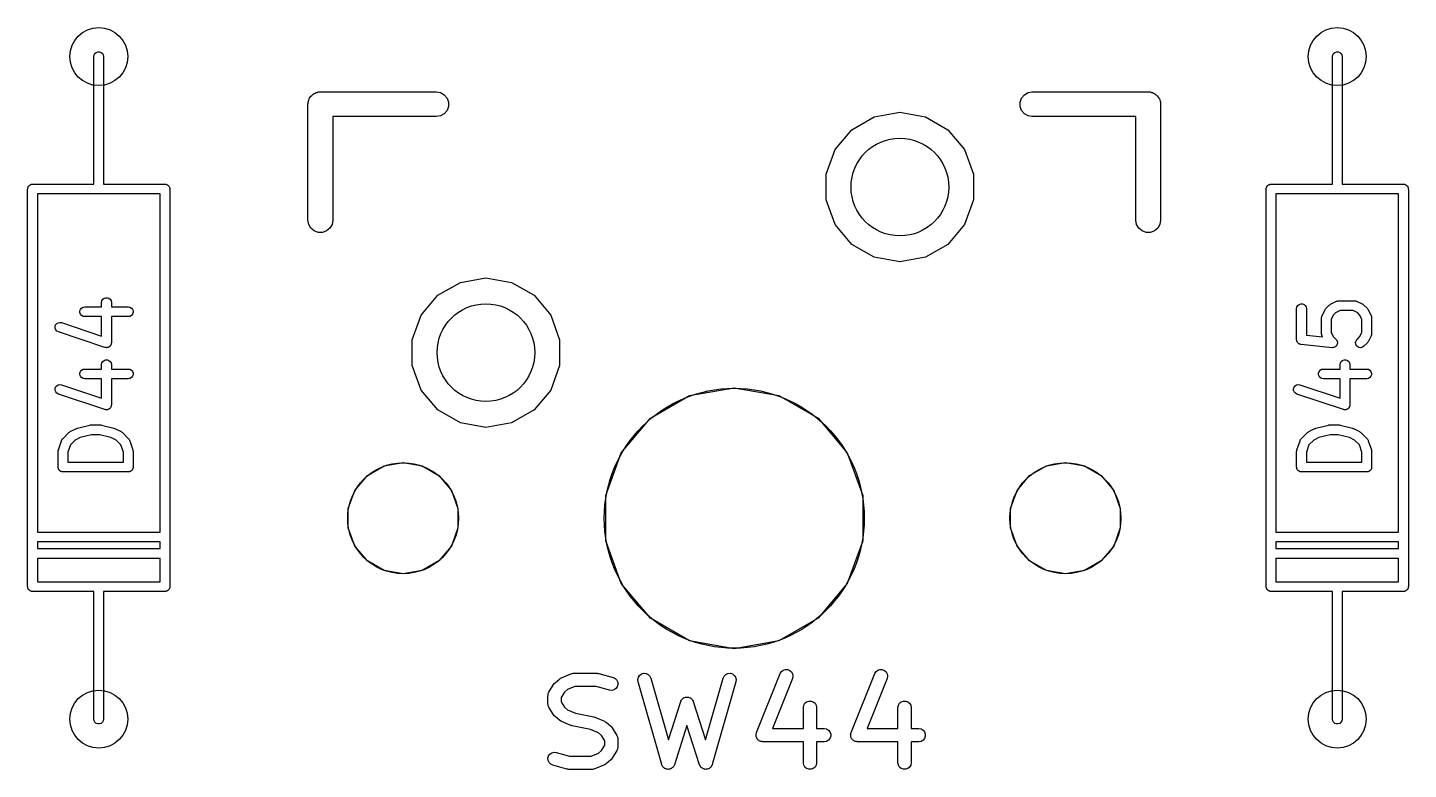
# Model space of a CAD drawing. Extents: x 35 to 203, y -146 to -25.
# Drawn here: x 91.91 to 113.09, y -120.85 to -109.48 of the extents above; entities that cross this region are included whole.
import ezdxf

# ---------------------------------------------------------------- set-up
doc = ezdxf.new("R2010")
doc.units = 0
doc.header["$MEASUREMENT"] = 0
doc.layers.get('0').update_dxf_attribs({"linetype": 'CONTINUOUS'})
doc.layers.add('BLACK', color=7, linetype='CONTINUOUS')

# ---------------------------------------------------------------- blocks, each defined once
blk = doc.blocks.new('PCB詳細')
at = {"layer": 'BLACK'}
for p, q in [((92.925, -109.92), (92.9295, -109.894)), ((92.925, -111.19), (92.925, -109.92)), ((92.9295, -109.894), (92.9425, -109.872)), ((92.9425, -109.872), (92.9625, -109.855)), ((92.9625, -109.855), (92.987, -109.846)), ((92.987, -109.846), (93.013, -109.846)), ((93.013, -109.846), (93.0375, -109.855)), ((93.0375, -109.855), (93.0575, -109.872)), ((93.0575, -109.872), (93.0705, -109.894)), ((93.0705, -109.894), (93.075, -109.92)), ((93.075, -109.92), (93.075, -111.19)), ((111.925, -109.92), (111.93, -109.894)), ((111.925, -111.19), (111.925, -109.92)), ((111.93, -109.894), (111.943, -109.872)), ((111.943, -109.872), (111.962, -109.855)), ((111.962, -109.855), (111.987, -109.846)), ((111.987, -109.846), (112.013, -109.846)), ((112.013, -109.846), (112.037, -109.855)), ((112.037, -109.855), (112.057, -109.872)), ((112.057, -109.872), (112.07, -109.894)), ((112.07, -109.894), (112.075, -109.92)), ((112.075, -109.92), (112.075, -111.19)), ((96.221, -110.585), (96.2293, -110.57)), ((96.2293, -110.57), (96.235, -110.555)), ((96.235, -110.555), (96.2457, -110.542)), ((96.2457, -110.542), (96.2541, -110.528)), ((96.2541, -110.528), (96.2668, -110.517)), ((96.2668, -110.517), (96.2775, -110.504)), ((96.2775, -110.504), (96.292, -110.496)), ((96.292, -110.496), (96.3047, -110.485)), ((96.3047, -110.485), (96.3204, -110.479)), ((96.3204, -110.479), (96.3348, -110.471)), ((96.3348, -110.471), (96.3513, -110.468)), ((96.3513, -110.468), (96.3669, -110.462)), ((96.3669, -110.462), (96.3836, -110.462)), ((96.3836, -110.462), (96.4, -110.459)), ((96.4, -110.459), (98.178, -110.459)), ((98.178, -110.459), (98.2432, -110.471)), ((98.2432, -110.471), (98.3005, -110.504)), ((98.3005, -110.504), (98.343, -110.555)), ((98.343, -110.555), (98.3656, -110.617)), ((107.134, -110.617), (107.157, -110.555)), ((107.157, -110.555), (107.2, -110.504)), ((107.2, -110.504), (107.257, -110.471)), ((107.257, -110.471), (107.322, -110.459)), ((107.322, -110.459), (109.1, -110.459)), ((109.1, -110.459), (109.116, -110.462)), ((109.116, -110.462), (109.133, -110.462)), ((109.133, -110.462), (109.149, -110.468)), ((109.149, -110.468), (109.165, -110.471)), ((109.165, -110.471), (109.18, -110.479)), ((109.18, -110.479), (109.195, -110.485)), ((109.195, -110.485), (109.208, -110.496)), ((109.208, -110.496), (109.222, -110.504)), ((109.222, -110.504), (109.233, -110.517)), ((109.233, -110.517), (109.246, -110.528)), ((109.246, -110.528), (109.254, -110.542)), ((109.254, -110.542), (109.265, -110.555)), ((109.265, -110.555), (109.271, -110.57)), ((109.271, -110.57), (109.279, -110.585)), ((96.2095, -110.65), (96.2124, -110.634)), ((96.2095, -112.428), (96.2095, -110.65)), ((96.2124, -110.617), (96.2181, -110.601)), ((96.2124, -110.634), (96.2124, -110.617)), ((96.2181, -110.601), (96.221, -110.585)), ((98.343, -110.745), (98.3005, -110.796)), ((98.3656, -110.683), (98.343, -110.745)), ((98.3656, -110.617), (98.3656, -110.683)), ((104.898, -110.842), (105.29, -110.773)), ((105.29, -110.773), (105.682, -110.842)), ((107.134, -110.683), (107.134, -110.617)), ((107.157, -110.745), (107.134, -110.683)), ((107.2, -110.796), (107.157, -110.745)), ((109.279, -110.585), (109.282, -110.601)), ((109.282, -110.601), (109.288, -110.617)), ((109.288, -110.617), (109.288, -110.634)), ((109.288, -110.634), (109.29, -110.65)), ((109.29, -110.65), (109.29, -112.428)), ((98.178, -110.84), (96.5905, -110.84)), ((96.5905, -110.84), (96.5905, -112.428)), ((98.2432, -110.829), (98.178, -110.84)), ((98.3005, -110.796), (98.2432, -110.829)), ((104.552, -111.041), (104.898, -110.842)), ((105.682, -110.842), (106.028, -111.041)), ((107.257, -110.829), (107.2, -110.796)), ((107.322, -110.84), (107.257, -110.829)), ((108.909, -110.84), (107.322, -110.84)), ((108.909, -112.428), (108.909, -110.84)), ((92.925, -111.877), (92.925, -111.19)), ((93.075, -111.19), (93.075, -111.877)), ((104.296, -111.346), (104.552, -111.041)), ((106.028, -111.041), (106.284, -111.346)), ((111.925, -111.877), (111.925, -111.19)), ((112.075, -111.19), (112.075, -111.877)), ((104.16, -111.721), (104.296, -111.346)), ((106.284, -111.346), (106.42, -111.721)), ((104.16, -112.119), (104.16, -111.721)), ((106.42, -111.721), (106.42, -112.119)), ((91.909, -111.952), (91.9101, -111.946)), ((91.909, -118.048), (91.909, -111.952)), ((91.9101, -111.939), (91.9124, -111.933)), ((91.9101, -111.946), (91.9101, -111.939)), ((91.9124, -111.933), (91.9135, -111.926)), ((91.9135, -111.926), (91.9168, -111.921)), ((91.9168, -111.921), (91.919, -111.914)), ((91.919, -111.914), (91.9233, -111.909)), ((91.9233, -111.909), (91.9265, -111.904)), ((91.9265, -111.904), (91.9316, -111.9)), ((91.9316, -111.9), (91.9358, -111.895)), ((91.9358, -111.895), (91.9415, -111.891)), ((91.9415, -111.891), (91.9465, -111.887)), ((91.9465, -111.887), (91.9527, -111.885)), ((91.9527, -111.885), (91.9583, -111.882)), ((91.9583, -111.882), (91.9648, -111.88)), ((91.9648, -111.88), (91.971, -111.878)), ((91.971, -111.878), (91.9775, -111.878)), ((91.9775, -111.878), (91.984, -111.877)), ((91.984, -111.877), (92.925, -111.877)), ((93, -112.027), (92.059, -112.027)), ((92.059, -112.027), (92.059, -117.211)), ((93.941, -112.027), (93, -112.027)), ((93.075, -111.877), (94.016, -111.877)), ((93.941, -117.211), (93.941, -112.027)), ((94.016, -111.877), (94.0225, -111.878)), ((94.0225, -111.878), (94.029, -111.878)), ((94.029, -111.878), (94.0352, -111.88)), ((94.0352, -111.88), (94.0417, -111.882)), ((94.0417, -111.882), (94.0473, -111.885)), ((94.0473, -111.885), (94.0535, -111.887)), ((94.0535, -111.887), (94.0585, -111.891)), ((94.0585, -111.891), (94.0642, -111.895)), ((94.0642, -111.895), (94.0684, -111.9)), ((94.0684, -111.9), (94.0735, -111.904)), ((94.0735, -111.904), (94.0767, -111.909)), ((94.0767, -111.909), (94.081, -111.914)), ((94.081, -111.914), (94.0832, -111.921)), ((94.0832, -111.921), (94.0865, -111.926)), ((94.0865, -111.926), (94.0876, -111.933)), ((94.0876, -111.933), (94.0899, -111.939)), ((94.0899, -111.939), (94.0899, -111.946)), ((94.0899, -111.946), (94.091, -111.952)), ((94.091, -111.952), (94.091, -118.048)), ((110.909, -111.952), (110.91, -111.946)), ((110.909, -118.048), (110.909, -111.952)), ((110.91, -111.939), (110.912, -111.933)), ((110.91, -111.946), (110.91, -111.939)), ((110.912, -111.933), (110.914, -111.926)), ((110.914, -111.926), (110.917, -111.921)), ((110.917, -111.921), (110.919, -111.914)), ((110.919, -111.914), (110.923, -111.909)), ((110.923, -111.909), (110.927, -111.904)), ((110.927, -111.904), (110.932, -111.9)), ((110.932, -111.9), (110.936, -111.895)), ((110.936, -111.895), (110.941, -111.891)), ((110.941, -111.891), (110.947, -111.887)), ((110.947, -111.887), (110.953, -111.885)), ((110.953, -111.885), (110.958, -111.882)), ((110.958, -111.882), (110.965, -111.88)), ((110.965, -111.88), (110.971, -111.878)), ((110.971, -111.878), (110.978, -111.878)), ((110.978, -111.878), (110.984, -111.877)), ((110.984, -111.877), (111.925, -111.877)), ((112, -112.027), (111.059, -112.027)), ((111.059, -112.027), (111.059, -117.211)), ((112.941, -112.027), (112, -112.027)), ((112.075, -111.877), (113.016, -111.877)), ((112.941, -117.211), (112.941, -112.027)), ((113.016, -111.877), (113.022, -111.878)), ((113.022, -111.878), (113.029, -111.878)), ((113.029, -111.878), (113.035, -111.88)), ((113.035, -111.88), (113.042, -111.882)), ((113.042, -111.882), (113.047, -111.885)), ((113.047, -111.885), (113.053, -111.887)), ((113.053, -111.887), (113.059, -111.891)), ((113.059, -111.891), (113.064, -111.895)), ((113.064, -111.895), (113.068, -111.9)), ((113.068, -111.9), (113.073, -111.904)), ((113.073, -111.904), (113.077, -111.909)), ((113.077, -111.909), (113.081, -111.914)), ((113.081, -111.914), (113.083, -111.921)), ((113.083, -111.921), (113.086, -111.926)), ((113.086, -111.926), (113.088, -111.933)), ((113.088, -111.933), (113.09, -111.939)), ((113.09, -111.939), (113.09, -111.946)), ((113.09, -111.946), (113.091, -111.952)), ((113.091, -111.952), (113.091, -118.048)), ((104.296, -112.494), (104.16, -112.119)), ((106.42, -112.119), (106.284, -112.494)), ((96.221, -112.493), (96.2095, -112.428)), ((96.5905, -112.428), (96.579, -112.493)), ((108.921, -112.493), (108.909, -112.428)), ((109.29, -112.428), (109.279, -112.493)), ((96.2541, -112.55), (96.221, -112.493)), ((96.3047, -112.593), (96.2541, -112.55)), ((96.3669, -112.616), (96.3047, -112.593)), ((96.4331, -112.616), (96.3669, -112.616)), ((96.4952, -112.593), (96.4331, -112.616)), ((96.5459, -112.55), (96.4952, -112.593)), ((96.579, -112.493), (96.5459, -112.55)), ((104.552, -112.799), (104.296, -112.494)), ((106.284, -112.494), (106.028, -112.799)), ((108.954, -112.55), (108.921, -112.493)), ((109.005, -112.593), (108.954, -112.55)), ((109.067, -112.616), (109.005, -112.593)), ((109.133, -112.616), (109.067, -112.616)), ((109.195, -112.593), (109.133, -112.616)), ((109.246, -112.55), (109.195, -112.593)), ((109.279, -112.493), (109.246, -112.55)), ((104.898, -112.998), (104.552, -112.799)), ((106.028, -112.799), (105.682, -112.998)), ((105.29, -113.067), (104.898, -112.998)), ((105.682, -112.998), (105.29, -113.067)), ((98.5476, -113.382), (98.94, -113.313)), ((98.94, -113.313), (99.3324, -113.382)), ((98.2025, -113.581), (98.5476, -113.382)), ((99.3324, -113.382), (99.6775, -113.581)), ((93.044, -113.69), (93.0486, -113.665)), ((93.044, -113.758), (93.044, -113.69)), ((93.0486, -113.665), (93.0616, -113.642)), ((93.0616, -113.642), (93.0815, -113.626)), ((93.0815, -113.626), (93.106, -113.617)), ((93.106, -113.617), (93.1321, -113.617)), ((93.1321, -113.617), (93.1565, -113.626)), ((93.1565, -113.626), (93.1765, -113.642)), ((93.1765, -113.642), (93.1895, -113.665)), ((93.1895, -113.665), (93.194, -113.69)), ((93.194, -113.69), (93.194, -113.758)), ((97.9464, -113.886), (98.2025, -113.581)), ((99.6775, -113.581), (99.9336, -113.886)), ((111.382, -113.76), (111.395, -113.738)), ((111.395, -113.738), (111.415, -113.721)), ((111.415, -113.721), (111.439, -113.712)), ((111.439, -113.712), (111.465, -113.712)), ((111.465, -113.712), (111.49, -113.721)), ((111.49, -113.721), (111.51, -113.738)), ((111.51, -113.738), (111.523, -113.76)), ((111.828, -113.78), (111.876, -113.733)), ((111.876, -113.733), (111.885, -113.726)), ((111.885, -113.726), (111.895, -113.719)), ((111.895, -113.719), (111.99, -113.671)), ((111.99, -113.671), (111.994, -113.67)), ((111.994, -113.67), (111.998, -113.668)), ((111.998, -113.668), (112.007, -113.666)), ((112.007, -113.666), (112.015, -113.664)), ((112.015, -113.664), (112.02, -113.664)), ((112.02, -113.664), (112.024, -113.663)), ((112.024, -113.663), (112.262, -113.663)), ((112.262, -113.663), (112.266, -113.664)), ((112.266, -113.664), (112.27, -113.664)), ((112.27, -113.664), (112.279, -113.666)), ((112.279, -113.666), (112.288, -113.668)), ((112.288, -113.668), (112.291, -113.67)), ((112.291, -113.67), (112.295, -113.671)), ((112.295, -113.671), (112.391, -113.719)), ((112.391, -113.719), (112.4, -113.726)), ((112.4, -113.726), (112.41, -113.733)), ((112.41, -113.733), (112.458, -113.78)), ((92.7119, -113.82), (92.7208, -113.796)), ((92.7119, -113.846), (92.7119, -113.82)), ((92.7208, -113.871), (92.7119, -113.846)), ((92.7208, -113.796), (92.7375, -113.776)), ((92.7375, -113.891), (92.7208, -113.871)), ((92.7375, -113.776), (92.7601, -113.763)), ((92.7601, -113.904), (92.7375, -113.891)), ((92.7601, -113.763), (92.7857, -113.758)), ((92.7857, -113.908), (92.7601, -113.904)), ((92.7857, -113.758), (93.044, -113.758)), ((93.044, -113.908), (92.7857, -113.908)), ((93.044, -114.205), (93.044, -113.908)), ((93.194, -113.758), (93.4524, -113.758)), ((93.4524, -113.908), (93.194, -113.908)), ((93.194, -113.908), (93.194, -114.31)), ((93.4524, -113.758), (93.478, -113.763)), ((93.478, -113.904), (93.4524, -113.908)), ((93.478, -113.763), (93.5006, -113.776)), ((93.5006, -113.891), (93.478, -113.904)), ((93.5006, -113.776), (93.5173, -113.796)), ((93.5173, -113.871), (93.5006, -113.891)), ((93.5173, -113.796), (93.5262, -113.82)), ((93.5262, -113.846), (93.5173, -113.871)), ((93.5262, -113.82), (93.5262, -113.846)), ((97.8101, -114.261), (97.9464, -113.886)), ((99.9336, -113.886), (100.07, -114.261)), ((111.377, -113.786), (111.382, -113.76)), ((111.377, -114.262), (111.377, -113.786)), ((111.523, -113.76), (111.527, -113.786)), ((111.527, -113.786), (111.527, -114.194)), ((111.758, -113.929), (111.759, -113.924)), ((111.758, -114.167), (111.758, -113.929)), ((111.759, -113.92), (111.761, -113.912)), ((111.759, -113.924), (111.759, -113.92)), ((111.761, -113.912), (111.763, -113.903)), ((111.763, -113.903), (111.765, -113.899)), ((111.765, -113.899), (111.766, -113.895)), ((111.766, -113.895), (111.814, -113.8)), ((111.814, -113.8), (111.821, -113.79)), ((111.821, -113.79), (111.828, -113.78)), ((111.943, -113.878), (111.908, -113.946)), ((111.908, -113.946), (111.908, -114.149)), ((111.973, -113.847), (111.943, -113.878)), ((112.042, -113.813), (111.973, -113.847)), ((112.244, -113.813), (112.042, -113.813)), ((112.313, -113.847), (112.244, -113.813)), ((112.343, -113.878), (112.313, -113.847)), ((112.377, -113.946), (112.343, -113.878)), ((112.377, -114.149), (112.377, -113.946)), ((112.458, -113.78), (112.465, -113.79)), ((112.465, -113.79), (112.472, -113.8)), ((112.472, -113.8), (112.519, -113.895)), ((112.519, -113.895), (112.521, -113.899)), ((112.521, -113.899), (112.523, -113.903)), ((112.523, -113.903), (112.524, -113.912)), ((112.524, -113.912), (112.527, -113.92)), ((112.527, -113.92), (112.527, -113.924)), ((112.527, -113.924), (112.527, -113.929)), ((112.527, -113.929), (112.527, -114.167)), ((92.3306, -114.06), (92.3388, -114.036)), ((92.3313, -114.086), (92.3306, -114.06)), ((92.3409, -114.111), (92.3313, -114.086)), ((92.3388, -114.036), (92.355, -114.015)), ((92.3581, -114.13), (92.3409, -114.111)), ((92.355, -114.015), (92.3772, -114.002)), ((92.381, -114.143), (92.3581, -114.13)), ((92.3772, -114.002), (92.4027, -113.996)), ((93.0953, -114.381), (92.381, -114.143)), ((92.4027, -113.996), (92.4285, -114)), ((92.4285, -114), (93.044, -114.205)), ((111.759, -114.171), (111.758, -114.167)), ((111.908, -114.149), (111.943, -114.217)), ((112.343, -114.217), (112.377, -114.149)), ((112.527, -114.167), (112.527, -114.171)), ((93.1008, -114.381), (93.0953, -114.381)), ((93.106, -114.383), (93.1008, -114.381)), ((93.1392, -114.381), (93.1321, -114.383)), ((93.1466, -114.379), (93.1392, -114.381)), ((93.1513, -114.376), (93.1466, -114.379)), ((93.1565, -114.374), (93.1513, -114.376)), ((93.1624, -114.37), (93.1565, -114.374)), ((93.1688, -114.366), (93.1624, -114.37)), ((93.1723, -114.361), (93.1688, -114.366)), ((93.1765, -114.358), (93.1723, -114.361)), ((93.1803, -114.351), (93.1765, -114.358)), ((93.185, -114.345), (93.1803, -114.351)), ((93.1868, -114.34), (93.185, -114.345)), ((93.1895, -114.335), (93.1868, -114.34)), ((93.1908, -114.328), (93.1895, -114.335)), ((93.1932, -114.321), (93.1908, -114.328)), ((93.194, -114.31), (93.1931, -114.315)), ((93.1931, -114.315), (93.1932, -114.321)), ((97.8101, -114.659), (97.8101, -114.261)), ((100.07, -114.261), (100.07, -114.659)), ((111.378, -114.265), (111.377, -114.262)), ((111.378, -114.268), (111.378, -114.265)), ((111.38, -114.277), (111.378, -114.268)), ((111.382, -114.288), (111.38, -114.277)), ((111.383, -114.29), (111.382, -114.288)), ((111.384, -114.293), (111.383, -114.29)), ((111.39, -114.301), (111.384, -114.293)), ((111.395, -114.31), (111.39, -114.301)), ((111.397, -114.312), (111.395, -114.31)), ((111.399, -114.314), (111.397, -114.312)), ((111.407, -114.32), (111.399, -114.314)), ((111.415, -114.327), (111.407, -114.32)), ((111.418, -114.328), (111.415, -114.327)), ((111.42, -114.329), (111.418, -114.328)), ((111.43, -114.332), (111.42, -114.329)), ((111.439, -114.336), (111.43, -114.332)), ((111.442, -114.336), (111.439, -114.336)), ((111.445, -114.337), (111.442, -114.336)), ((111.921, -114.384), (111.445, -114.337)), ((111.527, -114.194), (111.776, -114.219)), ((111.759, -114.175), (111.759, -114.171)), ((111.761, -114.184), (111.759, -114.175)), ((111.763, -114.192), (111.761, -114.184)), ((111.765, -114.196), (111.763, -114.192)), ((111.766, -114.2), (111.765, -114.196)), ((111.776, -114.219), (111.766, -114.2)), ((111.947, -114.382), (111.934, -114.383)), ((111.943, -114.217), (111.982, -114.256)), ((111.948, -114.382), (111.947, -114.382)), ((111.959, -114.377), (111.948, -114.382)), ((111.948, -114.382), (111.948, -114.382)), ((111.971, -114.371), (111.959, -114.377)), ((111.972, -114.371), (111.971, -114.371)), ((111.971, -114.371), (111.971, -114.371)), ((111.98, -114.362), (111.972, -114.371)), ((111.989, -114.353), (111.98, -114.362)), ((111.982, -114.256), (111.982, -114.257)), ((111.982, -114.257), (111.982, -114.257)), ((111.982, -114.257), (111.989, -114.268)), ((111.989, -114.268), (111.997, -114.278)), ((111.99, -114.353), (111.989, -114.353)), ((111.995, -114.341), (111.99, -114.353)), ((111.99, -114.353), (111.99, -114.353)), ((112.001, -114.33), (111.995, -114.341)), ((111.997, -114.278), (111.997, -114.278)), ((111.997, -114.278), (111.997, -114.279)), ((111.997, -114.279), (112, -114.291)), ((112, -114.291), (112.003, -114.303)), ((112.002, -114.316), (112.001, -114.329)), ((112.001, -114.329), (112.001, -114.329)), ((112.001, -114.329), (112.001, -114.33)), ((112.003, -114.304), (112.002, -114.316)), ((112.003, -114.303), (112.003, -114.303)), ((112.003, -114.303), (112.003, -114.304)), ((112.282, -114.303), (112.289, -114.278)), ((112.285, -114.329), (112.282, -114.303)), ((112.296, -114.353), (112.285, -114.329)), ((112.289, -114.278), (112.304, -114.256)), ((112.314, -114.371), (112.296, -114.353)), ((112.304, -114.256), (112.343, -114.217)), ((112.338, -114.382), (112.314, -114.371)), ((112.364, -114.384), (112.338, -114.382)), ((112.389, -114.377), (112.364, -114.384)), ((112.41, -114.363), (112.389, -114.377)), ((112.458, -114.315), (112.41, -114.363)), ((112.465, -114.305), (112.458, -114.315)), ((112.472, -114.295), (112.465, -114.305)), ((112.519, -114.2), (112.472, -114.295)), ((112.521, -114.196), (112.519, -114.2)), ((112.523, -114.192), (112.521, -114.196)), ((112.524, -114.184), (112.523, -114.192)), ((112.527, -114.175), (112.524, -114.184)), ((112.527, -114.171), (112.527, -114.175)), ((93.0616, -114.595), (93.0815, -114.578)), ((93.0815, -114.578), (93.106, -114.569)), ((93.1136, -114.383), (93.106, -114.383)), ((93.106, -114.569), (93.1321, -114.569)), ((93.1211, -114.384), (93.1136, -114.383)), ((93.1265, -114.383), (93.1211, -114.384)), ((93.1321, -114.383), (93.1265, -114.383)), ((93.1321, -114.569), (93.1565, -114.578)), ((93.1565, -114.578), (93.1765, -114.595)), ((111.922, -114.384), (111.921, -114.384)), ((111.934, -114.383), (111.922, -114.384)), ((111.922, -114.384), (111.922, -114.384)), ((112.062, -114.595), (112.082, -114.578)), ((112.082, -114.578), (112.106, -114.569)), ((112.106, -114.569), (112.132, -114.569)), ((112.132, -114.569), (112.157, -114.578)), ((112.157, -114.578), (112.177, -114.595)), ((92.7119, -114.773), (92.7208, -114.748)), ((92.7119, -114.799), (92.7119, -114.773)), ((92.7208, -114.823), (92.7119, -114.799)), ((92.7208, -114.748), (92.7375, -114.728)), ((92.7375, -114.728), (92.7601, -114.715)), ((92.7601, -114.715), (92.7857, -114.711)), ((92.7857, -114.711), (93.044, -114.711)), ((93.044, -114.643), (93.0486, -114.617)), ((93.044, -114.711), (93.044, -114.643)), ((93.0486, -114.617), (93.0616, -114.595)), ((93.1765, -114.595), (93.1895, -114.617)), ((93.1895, -114.617), (93.194, -114.643)), ((93.194, -114.643), (93.194, -114.711)), ((93.194, -114.711), (93.4524, -114.711)), ((93.4524, -114.711), (93.478, -114.715)), ((93.478, -114.715), (93.5006, -114.728)), ((93.5006, -114.728), (93.5173, -114.748)), ((93.5173, -114.748), (93.5262, -114.773)), ((93.5262, -114.799), (93.5173, -114.823)), ((93.5262, -114.773), (93.5262, -114.799)), ((97.9464, -115.034), (97.8101, -114.659)), ((100.07, -114.659), (99.9336, -115.034)), ((111.712, -114.773), (111.721, -114.748)), ((111.712, -114.799), (111.712, -114.773)), ((111.721, -114.823), (111.712, -114.799)), ((111.721, -114.748), (111.738, -114.728)), ((111.738, -114.728), (111.76, -114.715)), ((111.76, -114.715), (111.786, -114.711)), ((111.786, -114.711), (112.044, -114.711)), ((112.044, -114.643), (112.049, -114.617)), ((112.044, -114.711), (112.044, -114.643)), ((112.049, -114.617), (112.062, -114.595)), ((112.177, -114.595), (112.19, -114.617)), ((112.19, -114.617), (112.194, -114.643)), ((112.194, -114.643), (112.194, -114.711)), ((112.194, -114.711), (112.452, -114.711)), ((112.452, -114.711), (112.478, -114.715)), ((112.478, -114.715), (112.501, -114.728)), ((112.501, -114.728), (112.517, -114.748)), ((112.517, -114.748), (112.526, -114.773)), ((112.526, -114.799), (112.517, -114.823)), ((112.526, -114.773), (112.526, -114.799)), ((92.3306, -115.013), (92.3388, -114.988)), ((92.3313, -115.039), (92.3306, -115.013)), ((92.3388, -114.988), (92.355, -114.968)), ((92.355, -114.968), (92.3772, -114.954)), ((92.3772, -114.954), (92.4027, -114.949)), ((92.4027, -114.949), (92.4285, -114.953)), ((92.4285, -114.953), (93.044, -115.158)), ((92.7375, -114.843), (92.7208, -114.823)), ((92.7601, -114.856), (92.7375, -114.843)), ((92.7857, -114.861), (92.7601, -114.856)), ((93.044, -114.861), (92.7857, -114.861)), ((93.044, -115.158), (93.044, -114.861)), ((93.4524, -114.861), (93.194, -114.861)), ((93.194, -114.861), (93.194, -115.262)), ((93.478, -114.856), (93.4524, -114.861)), ((93.5006, -114.843), (93.478, -114.856)), ((93.5173, -114.823), (93.5006, -114.843)), ((102.065, -115.119), (102.75, -114.998)), ((102.75, -114.998), (103.435, -115.119)), ((111.331, -115.013), (111.339, -114.988)), ((111.331, -115.039), (111.331, -115.013)), ((111.339, -114.988), (111.355, -114.968)), ((111.355, -114.968), (111.377, -114.954)), ((111.377, -114.954), (111.403, -114.949)), ((111.403, -114.949), (111.428, -114.953)), ((111.428, -114.953), (112.044, -115.158)), ((111.738, -114.843), (111.721, -114.823)), ((111.76, -114.856), (111.738, -114.843)), ((111.786, -114.861), (111.76, -114.856)), ((112.044, -114.861), (111.786, -114.861)), ((112.044, -115.158), (112.044, -114.861)), ((112.452, -114.861), (112.194, -114.861)), ((112.194, -114.861), (112.194, -115.262)), ((112.478, -114.856), (112.452, -114.861)), ((112.501, -114.843), (112.478, -114.856)), ((112.517, -114.823), (112.501, -114.843)), ((92.3409, -115.063), (92.3313, -115.039)), ((92.3581, -115.083), (92.3409, -115.063)), ((92.381, -115.095), (92.3581, -115.083)), ((93.0953, -115.333), (92.381, -115.095)), ((98.2025, -115.339), (97.9464, -115.034)), ((99.9336, -115.034), (99.6775, -115.339)), ((101.463, -115.467), (102.065, -115.119)), ((103.435, -115.119), (104.037, -115.467)), ((111.341, -115.063), (111.331, -115.039)), ((111.358, -115.083), (111.341, -115.063)), ((111.381, -115.095), (111.358, -115.083)), ((112.095, -115.333), (111.381, -115.095)), ((93.1008, -115.334), (93.0953, -115.333)), ((93.106, -115.336), (93.1008, -115.334)), ((93.1136, -115.336), (93.106, -115.336)), ((93.1211, -115.337), (93.1136, -115.336)), ((93.1265, -115.336), (93.1211, -115.337)), ((93.1321, -115.336), (93.1265, -115.336)), ((93.1392, -115.333), (93.1321, -115.336)), ((93.1466, -115.332), (93.1392, -115.333)), ((93.1513, -115.329), (93.1466, -115.332)), ((93.1565, -115.327), (93.1513, -115.329)), ((93.1624, -115.322), (93.1565, -115.327)), ((93.1688, -115.318), (93.1624, -115.322)), ((93.1723, -115.314), (93.1688, -115.318)), ((93.1765, -115.31), (93.1723, -115.314)), ((93.1803, -115.304), (93.1765, -115.31)), ((93.185, -115.298), (93.1803, -115.304)), ((93.1868, -115.292), (93.185, -115.298)), ((93.1895, -115.288), (93.1868, -115.292)), ((93.1908, -115.28), (93.1895, -115.288)), ((93.1932, -115.273), (93.1908, -115.28)), ((93.194, -115.262), (93.1931, -115.267)), ((93.1931, -115.267), (93.1932, -115.273)), ((98.5476, -115.538), (98.2025, -115.339)), ((99.6775, -115.339), (99.3324, -115.538)), ((112.101, -115.334), (112.095, -115.333)), ((112.106, -115.336), (112.101, -115.334)), ((112.114, -115.336), (112.106, -115.336)), ((112.121, -115.337), (112.114, -115.336)), ((112.127, -115.336), (112.121, -115.337)), ((112.132, -115.336), (112.127, -115.336)), ((112.139, -115.333), (112.132, -115.336)), ((112.147, -115.332), (112.139, -115.333)), ((112.151, -115.329), (112.147, -115.332)), ((112.157, -115.327), (112.151, -115.329)), ((112.162, -115.322), (112.157, -115.327)), ((112.169, -115.318), (112.162, -115.322)), ((112.172, -115.314), (112.169, -115.318)), ((112.177, -115.31), (112.172, -115.314)), ((112.18, -115.304), (112.177, -115.31)), ((112.185, -115.298), (112.18, -115.304)), ((112.187, -115.292), (112.185, -115.298)), ((112.19, -115.288), (112.187, -115.292)), ((112.191, -115.28), (112.19, -115.288)), ((112.193, -115.273), (112.191, -115.28)), ((112.194, -115.262), (112.193, -115.267)), ((112.193, -115.267), (112.193, -115.273)), ((92.5617, -115.671), (92.6569, -115.623)), ((92.6569, -115.623), (92.6648, -115.621)), ((92.6648, -115.621), (92.6723, -115.618)), ((92.6723, -115.618), (92.8628, -115.57)), ((92.8628, -115.57), (92.8719, -115.569)), ((92.8719, -115.569), (92.881, -115.568)), ((92.881, -115.568), (93.0238, -115.568)), ((93.0238, -115.568), (93.0328, -115.569)), ((93.0328, -115.569), (93.042, -115.57)), ((93.042, -115.57), (93.2325, -115.618)), ((93.2325, -115.618), (93.24, -115.621)), ((93.24, -115.621), (93.2478, -115.623)), ((93.2478, -115.623), (93.3431, -115.671)), ((98.94, -115.607), (98.5476, -115.538)), ((99.3324, -115.538), (98.94, -115.607)), ((101.017, -115.999), (101.463, -115.467)), ((104.037, -115.467), (104.483, -115.999)), ((111.562, -115.671), (111.657, -115.623)), ((111.657, -115.623), (111.665, -115.621)), ((111.665, -115.621), (111.672, -115.618)), ((111.672, -115.618), (111.863, -115.57)), ((111.863, -115.57), (111.872, -115.569)), ((111.872, -115.569), (111.881, -115.568)), ((111.881, -115.568), (112.024, -115.568)), ((112.024, -115.568), (112.033, -115.569)), ((112.033, -115.569), (112.042, -115.57)), ((112.042, -115.57), (112.232, -115.618)), ((112.232, -115.618), (112.24, -115.621)), ((112.24, -115.621), (112.248, -115.623)), ((112.248, -115.623), (112.343, -115.671)), ((92.3812, -115.952), (92.4288, -115.81)), ((92.4288, -115.81), (92.4309, -115.806)), ((92.4309, -115.806), (92.432, -115.802)), ((92.432, -115.802), (92.4371, -115.794)), ((92.4371, -115.794), (92.4413, -115.787)), ((92.4413, -115.787), (92.4445, -115.784)), ((92.4445, -115.784), (92.447, -115.78)), ((92.447, -115.78), (92.5422, -115.685)), ((92.5422, -115.685), (92.552, -115.678)), ((92.552, -115.678), (92.5617, -115.671)), ((92.6397, -115.8), (92.5656, -115.874)), ((92.7167, -115.761), (92.6397, -115.8)), ((92.8902, -115.718), (92.7167, -115.761)), ((93.0146, -115.718), (92.8902, -115.718)), ((93.1881, -115.761), (93.0146, -115.718)), ((93.2651, -115.8), (93.1881, -115.761)), ((93.3392, -115.874), (93.2651, -115.8)), ((93.3431, -115.671), (93.3527, -115.678)), ((93.3527, -115.678), (93.3626, -115.685)), ((93.3626, -115.685), (93.4578, -115.78)), ((93.4578, -115.78), (93.4603, -115.784)), ((93.4603, -115.784), (93.4635, -115.787)), ((93.4635, -115.787), (93.4677, -115.794)), ((93.4677, -115.794), (93.4727, -115.802)), ((93.4727, -115.802), (93.4739, -115.806)), ((93.4739, -115.806), (93.4759, -115.81)), ((93.4759, -115.81), (93.5235, -115.952)), ((111.381, -115.952), (111.429, -115.81)), ((111.429, -115.81), (111.431, -115.806)), ((111.431, -115.806), (111.432, -115.802)), ((111.432, -115.802), (111.437, -115.794)), ((111.437, -115.794), (111.441, -115.787)), ((111.441, -115.787), (111.444, -115.784)), ((111.444, -115.784), (111.447, -115.78)), ((111.447, -115.78), (111.542, -115.685)), ((111.542, -115.685), (111.552, -115.678)), ((111.552, -115.678), (111.562, -115.671)), ((111.64, -115.8), (111.566, -115.874)), ((111.717, -115.761), (111.64, -115.8)), ((111.89, -115.718), (111.717, -115.761)), ((112.015, -115.718), (111.89, -115.718)), ((112.188, -115.761), (112.015, -115.718)), ((112.265, -115.8), (112.188, -115.761)), ((112.339, -115.874), (112.265, -115.8)), ((112.343, -115.671), (112.353, -115.678)), ((112.353, -115.678), (112.363, -115.685)), ((112.363, -115.685), (112.458, -115.78)), ((112.458, -115.78), (112.46, -115.784)), ((112.46, -115.784), (112.464, -115.787)), ((112.464, -115.787), (112.468, -115.794)), ((112.468, -115.794), (112.473, -115.802)), ((112.473, -115.802), (112.474, -115.806)), ((112.474, -115.806), (112.476, -115.81)), ((112.476, -115.81), (112.524, -115.952)), ((92.3774, -115.976), (92.3795, -115.964)), ((92.3774, -116.214), (92.3774, -115.976)), ((92.3795, -115.964), (92.3812, -115.952)), ((92.5656, -115.874), (92.5274, -115.988)), ((92.5274, -115.988), (92.5274, -116.139)), ((93.3774, -115.988), (93.3392, -115.874)), ((93.3774, -116.139), (93.3774, -115.988)), ((93.5235, -115.952), (93.5253, -115.964)), ((93.5253, -115.964), (93.5274, -115.976)), ((93.5274, -115.976), (93.5274, -116.214)), ((100.779, -116.652), (101.017, -115.999)), ((104.483, -115.999), (104.721, -116.652)), ((111.377, -115.976), (111.379, -115.964)), ((111.377, -116.214), (111.377, -115.976)), ((111.379, -115.964), (111.381, -115.952)), ((111.566, -115.874), (111.527, -115.988)), ((111.527, -115.988), (111.527, -116.139)), ((112.377, -115.988), (112.339, -115.874)), ((112.377, -116.139), (112.377, -115.988)), ((112.524, -115.952), (112.525, -115.964)), ((112.525, -115.964), (112.527, -115.976)), ((112.527, -115.976), (112.527, -116.214)), ((92.3785, -116.221), (92.3774, -116.214)), ((92.3785, -116.227), (92.3785, -116.221)), ((92.3808, -116.233), (92.3785, -116.227)), ((92.3819, -116.24), (92.3808, -116.233)), ((92.3852, -116.246), (92.3819, -116.24)), ((92.3874, -116.252), (92.3852, -116.246)), ((92.3916, -116.257), (92.3874, -116.252)), ((92.3949, -116.262), (92.3916, -116.257)), ((92.4, -116.267), (92.3949, -116.262)), ((92.4042, -116.272), (92.4, -116.267)), ((92.4099, -116.275), (92.4042, -116.272)), ((92.4149, -116.279), (92.4099, -116.275)), ((92.421, -116.281), (92.4149, -116.279)), ((92.4267, -116.285), (92.421, -116.281)), ((92.4332, -116.286), (92.4267, -116.285)), ((92.4394, -116.288), (92.4332, -116.286)), ((92.4459, -116.288), (92.4394, -116.288)), ((92.4524, -116.289), (92.4459, -116.288)), ((93.4524, -116.289), (92.4524, -116.289)), ((92.5274, -116.139), (93.3774, -116.139)), ((93.4588, -116.288), (93.4524, -116.289)), ((93.4654, -116.288), (93.4588, -116.288)), ((93.4716, -116.286), (93.4654, -116.288)), ((93.478, -116.285), (93.4716, -116.286)), ((93.4837, -116.281), (93.478, -116.285)), ((93.4899, -116.279), (93.4837, -116.281)), ((93.4949, -116.275), (93.4899, -116.279)), ((93.5006, -116.272), (93.4949, -116.275)), ((93.5048, -116.267), (93.5006, -116.272)), ((93.5098, -116.262), (93.5048, -116.267)), ((93.5131, -116.257), (93.5098, -116.262)), ((93.5173, -116.252), (93.5131, -116.257)), ((93.5196, -116.246), (93.5173, -116.252)), ((93.5229, -116.24), (93.5196, -116.246)), ((93.524, -116.233), (93.5229, -116.24)), ((93.5262, -116.227), (93.524, -116.233)), ((93.5274, -116.214), (93.5262, -116.221)), ((93.5262, -116.221), (93.5262, -116.227)), ((97.121, -116.346), (97.3779, -116.197)), ((97.3779, -116.197), (97.67, -116.146)), ((97.67, -116.146), (97.9621, -116.197)), ((97.9621, -116.197), (98.219, -116.346)), ((107.281, -116.346), (107.538, -116.197)), ((107.538, -116.197), (107.83, -116.146)), ((107.83, -116.146), (108.122, -116.197)), ((108.122, -116.197), (108.379, -116.346)), ((111.379, -116.221), (111.377, -116.214)), ((111.379, -116.227), (111.379, -116.221)), ((111.381, -116.233), (111.379, -116.227)), ((111.382, -116.24), (111.381, -116.233)), ((111.385, -116.246), (111.382, -116.24)), ((111.387, -116.252), (111.385, -116.246)), ((111.392, -116.257), (111.387, -116.252)), ((111.395, -116.262), (111.392, -116.257)), ((111.4, -116.267), (111.395, -116.262)), ((111.404, -116.272), (111.4, -116.267)), ((111.41, -116.275), (111.404, -116.272)), ((111.415, -116.279), (111.41, -116.275)), ((111.421, -116.281), (111.415, -116.279)), ((111.427, -116.285), (111.421, -116.281)), ((111.433, -116.286), (111.427, -116.285)), ((111.439, -116.288), (111.433, -116.286)), ((111.446, -116.288), (111.439, -116.288)), ((111.452, -116.289), (111.446, -116.288)), ((112.452, -116.289), (111.452, -116.289)), ((111.527, -116.139), (112.377, -116.139)), ((112.459, -116.288), (112.452, -116.289)), ((112.465, -116.288), (112.459, -116.288)), ((112.472, -116.286), (112.465, -116.288)), ((112.478, -116.285), (112.472, -116.286)), ((112.484, -116.281), (112.478, -116.285)), ((112.49, -116.279), (112.484, -116.281)), ((112.495, -116.275), (112.49, -116.279)), ((112.501, -116.272), (112.495, -116.275)), ((112.505, -116.267), (112.501, -116.272)), ((112.51, -116.262), (112.505, -116.267)), ((112.513, -116.257), (112.51, -116.262)), ((112.517, -116.252), (112.513, -116.257)), ((112.52, -116.246), (112.517, -116.252)), ((112.523, -116.24), (112.52, -116.246)), ((112.524, -116.233), (112.523, -116.24)), ((112.526, -116.227), (112.524, -116.233)), ((112.527, -116.214), (112.526, -116.221)), ((112.526, -116.221), (112.526, -116.227)), ((96.9303, -116.573), (97.121, -116.346)), ((98.219, -116.346), (98.4097, -116.573)), ((107.09, -116.573), (107.281, -116.346)), ((108.379, -116.346), (108.57, -116.573)), ((96.8288, -116.852), (96.9303, -116.573)), ((98.4097, -116.573), (98.5112, -116.852)), ((100.779, -117.348), (100.779, -116.652)), ((104.721, -116.652), (104.721, -117.348)), ((106.989, -116.852), (107.09, -116.573)), ((108.57, -116.573), (108.671, -116.852)), ((96.8288, -117.148), (96.8288, -116.852)), ((98.5112, -116.852), (98.5112, -117.148)), ((106.989, -117.148), (106.989, -116.852)), ((108.671, -116.852), (108.671, -117.148)), ((92.059, -117.211), (93.941, -117.211)), ((96.9303, -117.427), (96.8288, -117.148)), ((98.5112, -117.148), (98.4097, -117.427)), ((101.017, -118.001), (100.779, -117.348)), ((104.721, -117.348), (104.483, -118.001)), ((107.09, -117.427), (106.989, -117.148)), ((108.671, -117.148), (108.57, -117.427)), ((111.059, -117.211), (112.941, -117.211)), ((92.059, -117.361), (92.059, -117.465)), ((93.941, -117.361), (92.059, -117.361)), ((92.059, -117.465), (93.941, -117.465)), ((93.941, -117.465), (93.941, -117.361)), ((97.121, -117.654), (96.9303, -117.427)), ((98.4097, -117.427), (98.219, -117.654)), ((107.281, -117.654), (107.09, -117.427)), ((108.57, -117.427), (108.379, -117.654)), ((111.059, -117.361), (111.059, -117.465)), ((112.941, -117.361), (111.059, -117.361)), ((111.059, -117.465), (112.941, -117.465)), ((112.941, -117.465), (112.941, -117.361)), ((93.941, -117.615), (92.059, -117.615)), ((92.059, -117.615), (92.059, -117.973)), ((93.941, -117.973), (93.941, -117.615)), ((97.3779, -117.803), (97.121, -117.654)), ((98.219, -117.654), (97.9621, -117.803)), ((107.538, -117.803), (107.281, -117.654)), ((108.379, -117.654), (108.122, -117.803)), ((112.941, -117.615), (111.059, -117.615)), ((111.059, -117.615), (111.059, -117.973)), ((112.941, -117.973), (112.941, -117.615)), ((92.059, -117.973), (93, -117.973)), ((93, -117.973), (93.941, -117.973)), ((97.67, -117.854), (97.3779, -117.803)), ((97.9621, -117.803), (97.67, -117.854)), ((107.83, -117.854), (107.538, -117.803)), ((108.122, -117.803), (107.83, -117.854)), ((111.059, -117.973), (112, -117.973)), ((112, -117.973), (112.941, -117.973)), ((91.9101, -118.054), (91.909, -118.048)), ((91.9101, -118.061), (91.9101, -118.054)), ((91.9124, -118.067), (91.9101, -118.061)), ((91.9135, -118.074), (91.9124, -118.067)), ((91.9168, -118.079), (91.9135, -118.074)), ((91.919, -118.085), (91.9168, -118.079)), ((91.9233, -118.091), (91.919, -118.085)), ((91.9265, -118.096), (91.9233, -118.091)), ((91.9316, -118.1), (91.9265, -118.096)), ((91.9358, -118.105), (91.9316, -118.1)), ((91.9415, -118.109), (91.9358, -118.105)), ((91.9465, -118.113), (91.9415, -118.109)), ((91.9527, -118.115), (91.9465, -118.113)), ((91.9583, -118.118), (91.9527, -118.115)), ((91.9648, -118.12), (91.9583, -118.118)), ((91.971, -118.122), (91.9648, -118.12)), ((91.9775, -118.122), (91.971, -118.122)), ((91.984, -118.123), (91.9775, -118.122)), ((92.925, -118.123), (91.984, -118.123)), ((92.925, -118.81), (92.925, -118.123)), ((94.016, -118.123), (93.075, -118.123)), ((93.075, -118.123), (93.075, -118.81)), ((94.0225, -118.122), (94.016, -118.123)), ((94.029, -118.122), (94.0225, -118.122)), ((94.0352, -118.12), (94.029, -118.122)), ((94.0417, -118.118), (94.0352, -118.12)), ((94.0473, -118.115), (94.0417, -118.118)), ((94.0535, -118.113), (94.0473, -118.115)), ((94.0585, -118.109), (94.0535, -118.113)), ((94.0642, -118.105), (94.0585, -118.109)), ((94.0684, -118.1), (94.0642, -118.105)), ((94.0735, -118.096), (94.0684, -118.1)), ((94.0767, -118.091), (94.0735, -118.096)), ((94.081, -118.085), (94.0767, -118.091)), ((94.0832, -118.079), (94.081, -118.085)), ((94.0865, -118.074), (94.0832, -118.079)), ((94.0876, -118.067), (94.0865, -118.074)), ((94.0899, -118.061), (94.0876, -118.067)), ((94.091, -118.048), (94.0899, -118.054)), ((94.0899, -118.054), (94.0899, -118.061)), ((101.463, -118.533), (101.017, -118.001)), ((104.483, -118.001), (104.037, -118.533)), ((110.91, -118.054), (110.909, -118.048)), ((110.91, -118.061), (110.91, -118.054)), ((110.912, -118.067), (110.91, -118.061)), ((110.914, -118.074), (110.912, -118.067)), ((110.917, -118.079), (110.914, -118.074)), ((110.919, -118.085), (110.917, -118.079)), ((110.923, -118.091), (110.919, -118.085)), ((110.927, -118.096), (110.923, -118.091)), ((110.932, -118.1), (110.927, -118.096)), ((110.936, -118.105), (110.932, -118.1)), ((110.941, -118.109), (110.936, -118.105)), ((110.947, -118.113), (110.941, -118.109)), ((110.953, -118.115), (110.947, -118.113)), ((110.958, -118.118), (110.953, -118.115)), ((110.965, -118.12), (110.958, -118.118)), ((110.971, -118.122), (110.965, -118.12)), ((110.978, -118.122), (110.971, -118.122)), ((110.984, -118.123), (110.978, -118.122)), ((111.925, -118.123), (110.984, -118.123)), ((111.925, -118.81), (111.925, -118.123)), ((113.016, -118.123), (112.075, -118.123)), ((112.075, -118.123), (112.075, -118.81)), ((113.022, -118.122), (113.016, -118.123)), ((113.029, -118.122), (113.022, -118.122)), ((113.035, -118.12), (113.029, -118.122)), ((113.042, -118.118), (113.035, -118.12)), ((113.047, -118.115), (113.042, -118.118)), ((113.053, -118.113), (113.047, -118.115)), ((113.059, -118.109), (113.053, -118.113)), ((113.064, -118.105), (113.059, -118.109)), ((113.068, -118.1), (113.064, -118.105)), ((113.073, -118.096), (113.068, -118.1)), ((113.077, -118.091), (113.073, -118.096)), ((113.081, -118.085), (113.077, -118.091)), ((113.083, -118.079), (113.081, -118.085)), ((113.086, -118.074), (113.083, -118.079)), ((113.088, -118.067), (113.086, -118.074)), ((113.09, -118.061), (113.088, -118.067)), ((113.091, -118.048), (113.09, -118.054)), ((113.09, -118.054), (113.09, -118.061)), ((102.065, -118.881), (101.463, -118.533)), ((104.037, -118.533), (103.435, -118.881)), ((92.925, -120.08), (92.925, -118.81)), ((93.075, -118.81), (93.075, -120.08)), ((111.925, -120.08), (111.925, -118.81)), ((112.075, -118.81), (112.075, -120.08)), ((102.75, -119.002), (102.065, -118.881)), ((103.435, -118.881), (102.75, -119.002)), ((99.9998, -119.522), (100.072, -119.462)), ((100.072, -119.462), (100.086, -119.454)), ((100.086, -119.454), (100.098, -119.446)), ((100.098, -119.446), (100.243, -119.386)), ((100.243, -119.386), (100.246, -119.385)), ((100.246, -119.385), (100.248, -119.384)), ((100.248, -119.384), (100.263, -119.381)), ((100.263, -119.381), (100.278, -119.378)), ((100.278, -119.378), (100.28, -119.378)), ((100.28, -119.378), (100.283, -119.378)), ((100.283, -119.378), (100.645, -119.378)), ((100.645, -119.378), (100.659, -119.38)), ((100.659, -119.38), (100.673, -119.382)), ((100.673, -119.382), (100.89, -119.442)), ((100.89, -119.442), (100.922, -119.457)), ((100.922, -119.457), (100.947, -119.482)), ((101.27, -119.472), (101.278, -119.438)), ((101.278, -119.438), (101.298, -119.409)), ((101.298, -119.409), (101.327, -119.388)), ((101.327, -119.388), (101.361, -119.378)), ((101.361, -119.378), (101.396, -119.381)), ((101.396, -119.381), (101.428, -119.395)), ((101.428, -119.395), (101.453, -119.42)), ((101.453, -119.42), (101.469, -119.452)), ((101.469, -119.452), (101.74, -120.399)), ((102.309, -120.399), (102.58, -119.452)), ((102.58, -119.452), (102.595, -119.42)), ((102.595, -119.42), (102.621, -119.395)), ((102.621, -119.395), (102.653, -119.381)), ((102.653, -119.381), (102.688, -119.378)), ((102.688, -119.378), (102.722, -119.388)), ((102.722, -119.388), (102.75, -119.409)), ((102.75, -119.409), (102.77, -119.438)), ((102.77, -119.438), (102.779, -119.472)), ((103.091, -120.288), (103.454, -119.381)), ((103.643, -119.457), (103.335, -120.225)), ((103.454, -119.381), (103.473, -119.351)), ((103.473, -119.351), (103.5, -119.33)), ((103.5, -119.33), (103.534, -119.318)), ((103.534, -119.318), (103.569, -119.32)), ((103.569, -119.32), (103.602, -119.333)), ((103.602, -119.333), (103.628, -119.356)), ((103.628, -119.356), (103.645, -119.387)), ((103.65, -119.422), (103.643, -119.457)), ((103.645, -119.387), (103.65, -119.422)), ((104.543, -120.288), (104.905, -119.381)), ((105.094, -119.457), (104.787, -120.225)), ((104.905, -119.381), (104.924, -119.351)), ((104.924, -119.351), (104.952, -119.33)), ((104.952, -119.33), (104.985, -119.318)), ((104.985, -119.318), (105.02, -119.32)), ((105.02, -119.32), (105.053, -119.333)), ((105.053, -119.333), (105.08, -119.356)), ((105.08, -119.356), (105.096, -119.387)), ((105.101, -119.422), (105.094, -119.457)), ((105.096, -119.387), (105.101, -119.422)), ((99.8968, -119.687), (99.9017, -119.678)), ((99.9017, -119.678), (99.9052, -119.669)), ((99.9052, -119.669), (99.9777, -119.548)), ((99.9777, -119.548), (99.9888, -119.535)), ((99.9888, -119.535), (99.9998, -119.522)), ((100.143, -119.668), (100.094, -119.75)), ((100.191, -119.628), (100.143, -119.668)), ((100.303, -119.581), (100.191, -119.628)), ((100.632, -119.581), (100.303, -119.581)), ((100.836, -119.638), (100.632, -119.581)), ((100.871, -119.641), (100.836, -119.638)), ((100.905, -119.632), (100.871, -119.641)), ((100.934, -119.612), (100.905, -119.632)), ((100.955, -119.584), (100.934, -119.612)), ((100.947, -119.482), (100.962, -119.515)), ((100.964, -119.55), (100.955, -119.584)), ((100.962, -119.515), (100.964, -119.55)), ((101.273, -119.507), (101.27, -119.472)), ((101.636, -120.777), (101.273, -119.507)), ((102.775, -119.507), (102.412, -120.777)), ((102.779, -119.472), (102.775, -119.507)), ((99.8907, -119.721), (99.8924, -119.712)), ((99.8907, -119.842), (99.8907, -119.721)), ((99.8924, -119.852), (99.8907, -119.842)), ((99.8924, -119.712), (99.8925, -119.702)), ((99.8925, -119.862), (99.8924, -119.852)), ((99.8925, -119.702), (99.8954, -119.695)), ((99.8954, -119.869), (99.8925, -119.862)), ((99.8954, -119.695), (99.8968, -119.687)), ((99.8968, -119.877), (99.8954, -119.869)), ((99.9017, -119.886), (99.8968, -119.877)), ((99.9052, -119.895), (99.9017, -119.886)), ((100.094, -119.75), (100.094, -119.814)), ((100.094, -119.814), (100.143, -119.896)), ((101.74, -120.399), (101.928, -119.811)), ((101.928, -119.811), (101.929, -119.808)), ((101.929, -119.808), (101.93, -119.804)), ((101.93, -119.804), (101.938, -119.792)), ((101.938, -119.792), (101.944, -119.78)), ((101.944, -119.78), (101.947, -119.777)), ((101.947, -119.777), (101.949, -119.774)), ((101.949, -119.774), (101.96, -119.766)), ((101.96, -119.766), (101.97, -119.756)), ((101.97, -119.756), (101.974, -119.755)), ((101.974, -119.755), (101.977, -119.752)), ((101.977, -119.752), (101.99, -119.748)), ((101.99, -119.748), (102.003, -119.743)), ((102.003, -119.743), (102.007, -119.743)), ((102.007, -119.743), (102.011, -119.742)), ((102.011, -119.742), (102.024, -119.742)), ((102.024, -119.742), (102.038, -119.742)), ((102.038, -119.742), (102.042, -119.743)), ((102.042, -119.743), (102.046, -119.743)), ((102.046, -119.743), (102.059, -119.748)), ((102.059, -119.748), (102.072, -119.752)), ((102.072, -119.752), (102.075, -119.755)), ((102.075, -119.755), (102.079, -119.756)), ((102.079, -119.756), (102.089, -119.766)), ((102.089, -119.766), (102.099, -119.774)), ((102.099, -119.774), (102.102, -119.777)), ((102.102, -119.777), (102.105, -119.78)), ((102.105, -119.78), (102.111, -119.792)), ((102.111, -119.792), (102.118, -119.804)), ((102.118, -119.804), (102.119, -119.808)), ((102.119, -119.808), (102.121, -119.811)), ((102.121, -119.811), (102.309, -120.399)), ((103.81, -119.903), (103.816, -119.868)), ((103.816, -119.868), (103.833, -119.838)), ((103.833, -119.838), (103.86, -119.815)), ((103.86, -119.815), (103.893, -119.803)), ((103.893, -119.803), (103.929, -119.803)), ((103.929, -119.803), (103.962, -119.815)), ((103.962, -119.815), (103.989, -119.838)), ((103.989, -119.838), (104.007, -119.868)), ((104.007, -119.868), (104.013, -119.903)), ((105.261, -119.903), (105.267, -119.868)), ((105.267, -119.868), (105.285, -119.838)), ((105.285, -119.838), (105.312, -119.815)), ((105.312, -119.815), (105.345, -119.803)), ((105.345, -119.803), (105.38, -119.803)), ((105.38, -119.803), (105.413, -119.815)), ((105.413, -119.815), (105.44, -119.838)), ((105.44, -119.838), (105.458, -119.868)), ((105.458, -119.868), (105.464, -119.903)), ((92.9295, -120.106), (92.925, -120.08)), ((93.075, -120.08), (93.0705, -120.106)), ((99.9777, -120.016), (99.9052, -119.895)), ((99.9889, -120.028), (99.9777, -120.016)), ((99.9998, -120.041), (99.9889, -120.028)), ((100.072, -120.102), (99.9998, -120.041)), ((100.143, -119.896), (100.191, -119.936)), ((100.191, -119.936), (100.313, -119.987)), ((100.313, -119.987), (100.594, -120.045)), ((100.594, -120.045), (100.603, -120.049)), ((100.603, -120.049), (100.612, -120.051)), ((100.612, -120.051), (100.757, -120.111)), ((103.81, -120.225), (103.81, -119.903)), ((104.013, -119.903), (104.013, -120.225)), ((105.261, -120.225), (105.261, -119.903)), ((105.464, -119.903), (105.464, -120.225)), ((111.93, -120.106), (111.925, -120.08)), ((112.075, -120.08), (112.07, -120.106)), ((92.9425, -120.128), (92.9295, -120.106)), ((92.9625, -120.145), (92.9425, -120.128)), ((92.987, -120.154), (92.9625, -120.145)), ((93.013, -120.154), (92.987, -120.154)), ((93.0375, -120.145), (93.013, -120.154)), ((93.0575, -120.128), (93.0375, -120.145)), ((93.0705, -120.106), (93.0575, -120.128)), ((100.086, -120.109), (100.072, -120.102)), ((100.098, -120.118), (100.086, -120.109)), ((100.243, -120.178), (100.098, -120.118)), ((100.253, -120.18), (100.243, -120.178)), ((100.262, -120.184), (100.253, -120.18)), ((100.543, -120.242), (100.262, -120.184)), ((100.665, -120.293), (100.543, -120.242)), ((100.712, -120.333), (100.665, -120.293)), ((100.757, -120.111), (100.77, -120.12)), ((100.77, -120.12), (100.783, -120.127)), ((100.783, -120.127), (100.856, -120.188)), ((100.856, -120.188), (100.867, -120.201)), ((100.867, -120.201), (100.878, -120.213)), ((100.878, -120.213), (100.95, -120.334)), ((102.024, -120.176), (101.831, -120.78)), ((102.218, -120.78), (102.024, -120.176)), ((103.085, -120.309), (103.089, -120.299)), ((103.085, -120.316), (103.085, -120.309)), ((103.089, -120.299), (103.091, -120.288)), ((103.335, -120.225), (103.81, -120.225)), ((104.013, -120.225), (104.129, -120.225)), ((104.129, -120.225), (104.164, -120.231)), ((104.164, -120.231), (104.194, -120.248)), ((104.194, -120.248), (104.217, -120.275)), ((104.217, -120.275), (104.229, -120.309)), ((104.229, -120.309), (104.229, -120.344)), ((104.537, -120.309), (104.54, -120.299)), ((104.537, -120.316), (104.537, -120.309)), ((104.54, -120.299), (104.543, -120.288)), ((104.787, -120.225), (105.261, -120.225)), ((105.464, -120.225), (105.58, -120.225)), ((105.58, -120.225), (105.615, -120.231)), ((105.615, -120.231), (105.646, -120.248)), ((105.646, -120.248), (105.668, -120.275)), ((105.668, -120.275), (105.68, -120.309)), ((105.68, -120.309), (105.68, -120.344)), ((111.943, -120.128), (111.93, -120.106)), ((111.962, -120.145), (111.943, -120.128)), ((111.987, -120.154), (111.962, -120.145)), ((112.013, -120.154), (111.987, -120.154)), ((112.037, -120.145), (112.013, -120.154)), ((112.057, -120.128), (112.037, -120.145)), ((112.07, -120.106), (112.057, -120.128)), ((100.762, -120.415), (100.712, -120.333)), ((100.712, -120.562), (100.762, -120.479)), ((100.762, -120.479), (100.762, -120.415)), ((100.95, -120.334), (100.954, -120.343)), ((100.954, -120.343), (100.959, -120.352)), ((100.959, -120.352), (100.96, -120.36)), ((100.96, -120.36), (100.963, -120.367)), ((100.963, -120.367), (100.963, -120.377)), ((100.963, -120.377), (100.965, -120.387)), ((100.965, -120.508), (100.963, -120.517)), ((100.963, -120.517), (100.963, -120.527)), ((100.965, -120.387), (100.965, -120.508)), ((103.084, -120.323), (103.085, -120.316)), ((103.085, -120.333), (103.084, -120.323)), ((103.085, -120.344), (103.085, -120.333)), ((103.088, -120.351), (103.085, -120.344)), ((103.089, -120.358), (103.088, -120.351)), ((103.094, -120.367), (103.089, -120.358)), ((103.097, -120.377), (103.094, -120.367)), ((103.102, -120.383), (103.097, -120.377)), ((103.106, -120.389), (103.102, -120.383)), ((103.113, -120.396), (103.106, -120.389)), ((103.12, -120.404), (103.113, -120.396)), ((103.126, -120.408), (103.12, -120.404)), ((103.132, -120.413), (103.126, -120.408)), ((103.142, -120.416), (103.132, -120.413)), ((103.151, -120.422), (103.142, -120.416)), ((103.158, -120.423), (103.151, -120.422)), ((103.165, -120.426), (103.158, -120.423)), ((103.175, -120.426), (103.165, -120.426)), ((103.185, -120.428), (103.175, -120.426)), ((103.81, -120.428), (103.185, -120.428)), ((103.81, -120.75), (103.81, -120.428)), ((104.129, -120.428), (104.013, -120.428)), ((104.013, -120.428), (104.013, -120.75)), ((104.164, -120.422), (104.129, -120.428)), ((104.194, -120.404), (104.164, -120.422)), ((104.217, -120.377), (104.194, -120.404)), ((104.229, -120.344), (104.217, -120.377)), ((104.535, -120.323), (104.537, -120.316)), ((104.537, -120.333), (104.535, -120.323)), ((104.537, -120.344), (104.537, -120.333)), ((104.539, -120.351), (104.537, -120.344)), ((104.54, -120.358), (104.539, -120.351)), ((104.545, -120.367), (104.54, -120.358)), ((104.549, -120.377), (104.545, -120.367)), ((104.554, -120.383), (104.549, -120.377)), ((104.557, -120.389), (104.554, -120.383)), ((104.565, -120.396), (104.557, -120.389)), ((104.572, -120.404), (104.565, -120.396)), ((104.578, -120.408), (104.572, -120.404)), ((104.583, -120.413), (104.578, -120.408)), ((104.593, -120.416), (104.583, -120.413)), ((104.602, -120.422), (104.593, -120.416)), ((104.609, -120.423), (104.602, -120.422)), ((104.616, -120.426), (104.609, -120.423)), ((104.627, -120.426), (104.616, -120.426)), ((104.637, -120.428), (104.627, -120.426)), ((105.261, -120.428), (104.637, -120.428)), ((105.261, -120.75), (105.261, -120.428)), ((105.58, -120.428), (105.464, -120.428)), ((105.464, -120.428), (105.464, -120.75)), ((105.615, -120.422), (105.58, -120.428)), ((105.646, -120.404), (105.615, -120.422)), ((105.668, -120.377), (105.646, -120.404)), ((105.68, -120.344), (105.668, -120.377)), ((99.8912, -120.679), (99.9006, -120.645)), ((99.8939, -120.714), (99.8912, -120.679)), ((99.9085, -120.747), (99.8939, -120.714)), ((99.9006, -120.645), (99.9211, -120.617)), ((99.9211, -120.617), (99.9502, -120.597)), ((99.9502, -120.597), (99.9844, -120.588)), ((99.9844, -120.588), (100.019, -120.591)), ((100.019, -120.591), (100.224, -120.648)), ((100.224, -120.648), (100.553, -120.648)), ((100.553, -120.648), (100.665, -120.601)), ((100.665, -120.601), (100.712, -120.562)), ((100.856, -120.707), (100.783, -120.767)), ((100.867, -120.694), (100.856, -120.707)), ((100.878, -120.681), (100.867, -120.694)), ((100.95, -120.56), (100.878, -120.681)), ((100.954, -120.551), (100.95, -120.56)), ((100.959, -120.542), (100.954, -120.551)), ((100.96, -120.534), (100.959, -120.542)), ((100.963, -120.527), (100.96, -120.534)), ((99.9333, -120.772), (99.9085, -120.747)), ((99.9651, -120.787), (99.9333, -120.772)), ((100.183, -120.847), (99.9651, -120.787)), ((100.196, -120.849), (100.183, -120.847)), ((100.21, -120.851), (100.196, -120.849)), ((100.573, -120.851), (100.21, -120.851)), ((100.575, -120.851), (100.573, -120.851)), ((100.578, -120.851), (100.575, -120.851)), ((100.592, -120.848), (100.578, -120.851)), ((100.608, -120.845), (100.592, -120.848)), ((100.61, -120.844), (100.608, -120.845)), ((100.612, -120.843), (100.61, -120.844)), ((100.757, -120.783), (100.612, -120.843)), ((100.77, -120.775), (100.757, -120.783)), ((100.783, -120.767), (100.77, -120.775)), ((101.639, -120.783), (101.636, -120.777)), ((101.64, -120.788), (101.639, -120.783)), ((101.646, -120.798), (101.64, -120.788)), ((101.652, -120.809), (101.646, -120.798)), ((101.656, -120.813), (101.652, -120.809)), ((101.659, -120.818), (101.656, -120.813)), ((101.668, -120.825), (101.659, -120.818)), ((101.677, -120.834), (101.668, -120.825)), ((101.682, -120.836), (101.677, -120.834)), ((101.687, -120.839), (101.682, -120.836)), ((101.698, -120.843), (101.687, -120.839)), ((101.709, -120.848), (101.698, -120.843)), ((101.715, -120.848), (101.709, -120.848)), ((101.72, -120.85), (101.715, -120.848)), ((101.732, -120.85), (101.72, -120.85)), ((101.745, -120.851), (101.732, -120.85)), ((101.75, -120.849), (101.745, -120.851)), ((101.756, -120.849), (101.75, -120.849)), ((101.767, -120.844), (101.756, -120.849)), ((101.778, -120.841), (101.767, -120.844)), ((101.783, -120.838), (101.778, -120.841)), ((101.788, -120.835), (101.783, -120.838)), ((101.797, -120.827), (101.788, -120.835)), ((101.807, -120.82), (101.797, -120.827)), ((101.81, -120.816), (101.807, -120.82)), ((101.814, -120.812), (101.81, -120.816)), ((101.82, -120.801), (101.814, -120.812)), ((101.827, -120.791), (101.82, -120.801)), ((101.828, -120.785), (101.827, -120.791)), ((101.831, -120.78), (101.828, -120.785)), ((102.22, -120.785), (102.218, -120.78)), ((102.222, -120.791), (102.22, -120.785)), ((102.229, -120.801), (102.222, -120.791)), ((102.234, -120.812), (102.229, -120.801)), ((102.238, -120.816), (102.234, -120.812)), ((102.242, -120.82), (102.238, -120.816)), ((102.251, -120.827), (102.242, -120.82)), ((102.26, -120.835), (102.251, -120.827)), ((102.266, -120.838), (102.26, -120.835)), ((102.27, -120.841), (102.266, -120.838)), ((102.282, -120.844), (102.27, -120.841)), ((102.293, -120.849), (102.282, -120.844)), ((102.299, -120.849), (102.293, -120.849)), ((102.304, -120.851), (102.299, -120.849)), ((102.316, -120.85), (102.304, -120.851)), ((102.328, -120.85), (102.316, -120.85)), ((102.334, -120.848), (102.328, -120.85)), ((102.339, -120.848), (102.334, -120.848)), ((102.35, -120.843), (102.339, -120.848)), ((102.362, -120.839), (102.35, -120.843)), ((102.366, -120.836), (102.362, -120.839)), ((102.371, -120.834), (102.366, -120.836)), ((102.38, -120.825), (102.371, -120.834)), ((102.39, -120.818), (102.38, -120.825)), ((102.393, -120.813), (102.39, -120.818)), ((102.397, -120.809), (102.393, -120.813)), ((102.402, -120.798), (102.397, -120.809)), ((102.409, -120.788), (102.402, -120.798)), ((102.41, -120.783), (102.409, -120.788)), ((102.412, -120.777), (102.41, -120.783)), ((103.816, -120.784), (103.81, -120.75)), ((103.833, -120.815), (103.816, -120.784)), ((103.86, -120.838), (103.833, -120.815)), ((103.893, -120.85), (103.86, -120.838)), ((103.929, -120.85), (103.893, -120.85)), ((103.962, -120.838), (103.929, -120.85)), ((103.989, -120.815), (103.962, -120.838)), ((104.007, -120.784), (103.989, -120.815)), ((104.013, -120.75), (104.007, -120.784)), ((105.267, -120.784), (105.261, -120.75)), ((105.285, -120.815), (105.267, -120.784)), ((105.312, -120.838), (105.285, -120.815)), ((105.345, -120.85), (105.312, -120.838)), ((105.38, -120.85), (105.345, -120.85)), ((105.413, -120.838), (105.38, -120.85)), ((105.44, -120.815), (105.413, -120.838)), ((105.458, -120.784), (105.44, -120.815)), ((105.464, -120.75), (105.458, -120.784))]:
    blk.add_line(p, q, dxfattribs=at)
for centre, radius in [((93, -109.92), 0.4445), ((112, -109.92), 0.4445), ((105.29, -111.92), 0.7493), ((98.94, -114.46), 0.7493), ((102.75, -117), 1.9939), ((97.67, -117), 0.8509), ((107.83, -117), 0.8509), ((93, -120.08), 0.4445), ((112, -120.08), 0.4445)]:
    blk.add_circle(centre, radius, dxfattribs=at)

msp = doc.modelspace()

# ---------------------------------------------------------------- block references
at = {"linetype": 'ByBlock'}
msp.add_blockref('PCB詳細', (0, 0), dxfattribs=at)

doc.saveas('drawing.dxf')
